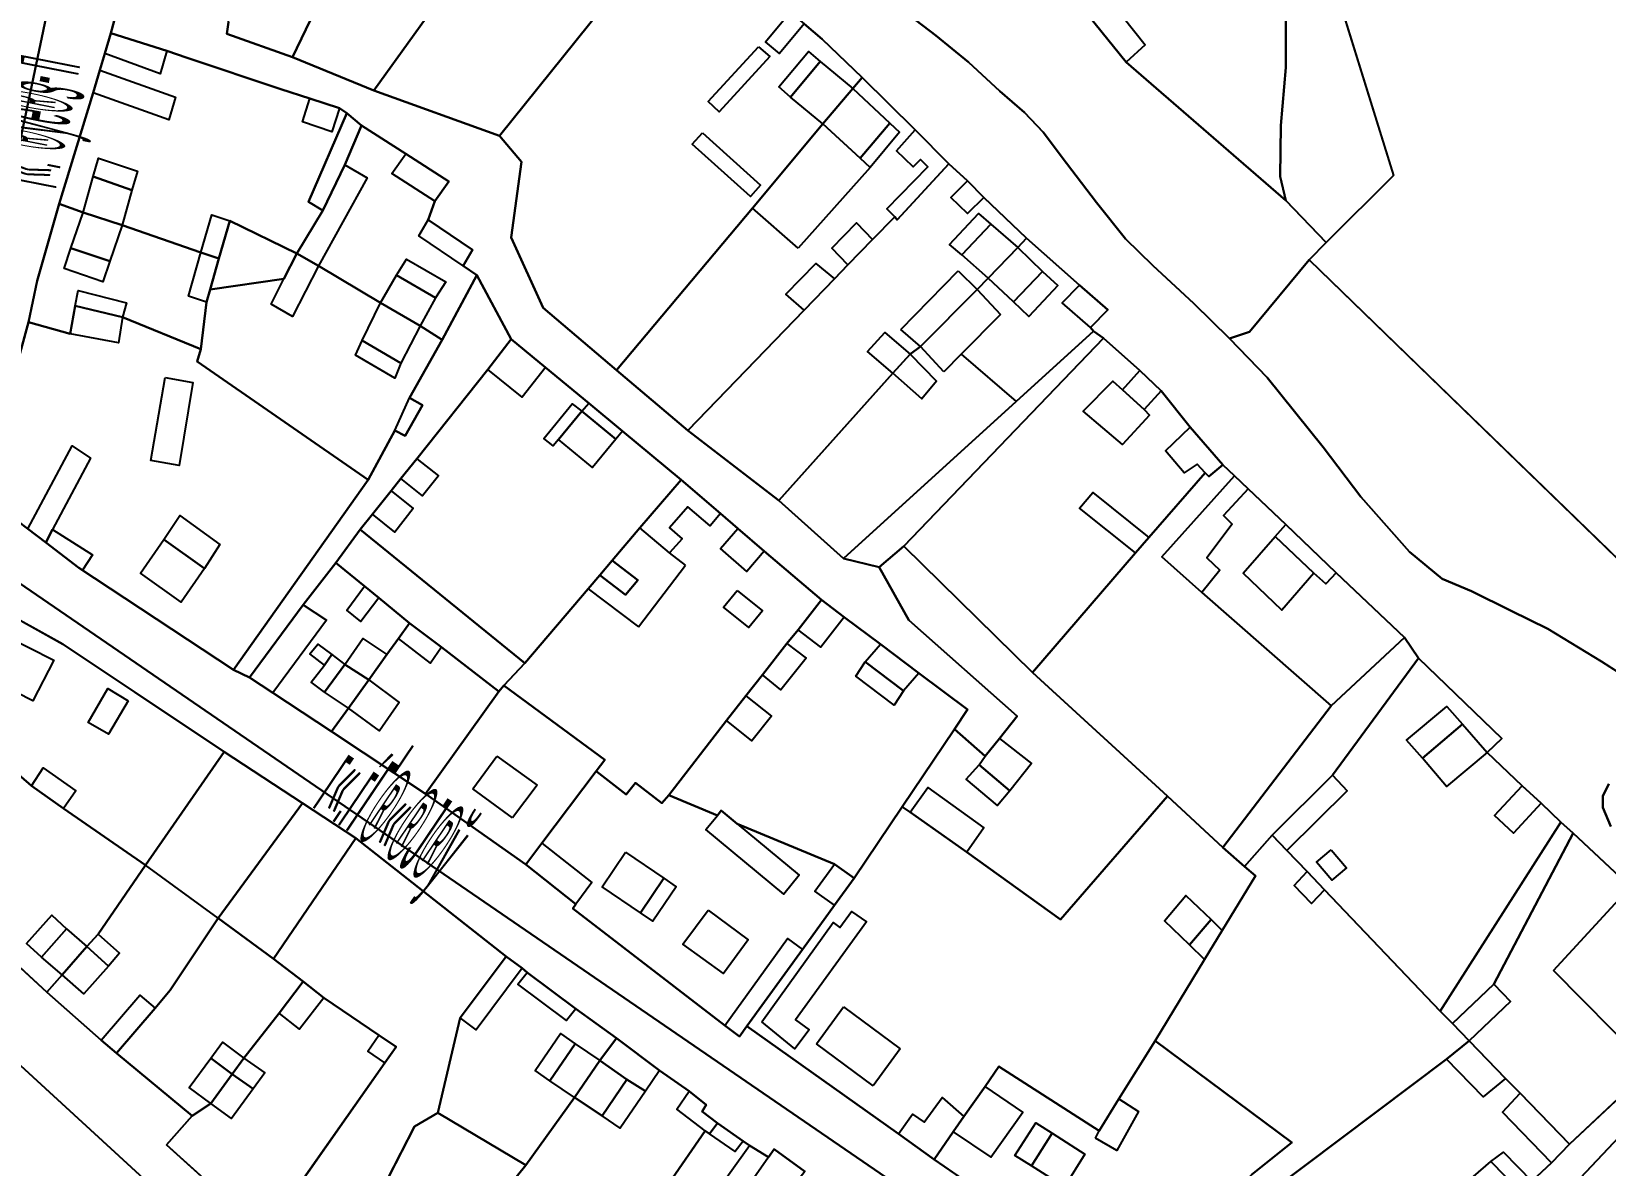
# Model space of a CAD drawing. Extents: x -0.0117 to 0.0179, y -0.0158 to 0.0121.
# Drawn here: x -0.005455 to -0.002899, y 0.003203 to 0.005045 of the extents above; entities that cross this region are included whole.
import ezdxf

# ---------------------------------------------------------------- set-up
doc = ezdxf.new("R2010")
doc.units = 0
doc.header["$MEASUREMENT"] = 0
doc.linetypes.add('DASHED', pattern=[0.75, 0.5, -0.25])
doc.linetypes.add('DOT', pattern=[1, 0, -1])
doc.layers.get('0').update_dxf_attribs({"linetype": 'CONTINUOUS'})

msp = doc.modelspace()

# ---------------------------------------------------------------- linework, layer by layer
at = {"color": 5, "linetype": 'Continuous'}
for points in [[(-0.003943, 0.007065), (-0.003243, 0.004811), (-0.003352, 0.004702), (-0.003418, 0.00477), (-0.003427, 0.004809), (-0.003426, 0.004892), (-0.003418, 0.004986), (-0.003418, 0.005066)], [(-0.002823, 0.003969), (-0.002905, 0.004022), (-0.002992, 0.004075), (-0.003052, 0.004104), (-0.003116, 0.004136), (-0.003164, 0.004156), (-0.003217, 0.0042), (-0.003296, 0.004289), (-0.003357, 0.00437), (-0.003448, 0.004483), (-0.003509, 0.004546), (-0.003477, 0.004557), (-0.00338, 0.004674), (-0.002416, 0.00374)], [(-0.00289, 0.003754), (-0.002903, 0.003785), (-0.002903, 0.003803), (-0.002893, 0.003823)]]:
    msp.add_lwpolyline(points, dxfattribs=at)
at = {"color": 6, "linetype": 'DASHED'}
msp.add_lwpolyline([(-0.003943, 0.007065), (-0.003243, 0.004811), (-0.003352, 0.004702), (-0.00338, 0.004674), (-0.002416, 0.00374), (0.001068, 0.001797), (0.003394, 0.000796), (0.006995, -0.001555)], dxfattribs=at)
at = {"color": 7, "linetype": 'DOT'}
for points in [[(-0.005351, 0.005449), (-0.005606, 0.004239), (-0.005777, 0.003644), (-0.00622, 0.004061), (-0.006508, 0.004332), (-0.00599, 0.006224)], [(-0.005135, 0.00506), (-0.005138, 0.005041), (-0.005031, 0.005003), (-0.004899, 0.004949), (-0.004695, 0.004875), (-0.004659, 0.004833), (-0.004676, 0.00471), (-0.004624, 0.004596), (-0.004505, 0.004495), (-0.004389, 0.004397), (-0.004241, 0.004283), (-0.004136, 0.004189), (-0.004078, 0.004175), (-0.00403, 0.004089), (-0.003854, 0.003933), (-0.003883, 0.003897), (-0.003906, 0.003868), (-0.003956, 0.003912), (-0.003935, 0.003944), (-0.004014, 0.004003), (-0.004076, 0.00405), (-0.004135, 0.004094), (-0.004172, 0.004122), (-0.004265, 0.004201), (-0.004308, 0.004238), (-0.004336, 0.004262), (-0.0044, 0.004317), (-0.004495, 0.004396), (-0.00455, 0.004441), (-0.00462, 0.004499), (-0.004676, 0.004545), (-0.004732, 0.004649), (-0.004754, 0.004664), (-0.004739, 0.00469), (-0.004811, 0.004739), (-0.0048, 0.004769), (-0.004777, 0.004801), (-0.004847, 0.004846), (-0.004919, 0.004892), (-0.004943, 0.004912), (-0.004955, 0.00492), (-0.005003, 0.004936), (-0.00505, 0.004951), (-0.005202, 0.005002), (-0.005235, 0.005013), (-0.005326, 0.005042), (-0.00531, 0.005103)], [(-0.004041, 0.00508), (-0.003986, 0.005038), (-0.003933, 0.004995), (-0.003882, 0.004948), (-0.003842, 0.004913), (-0.003812, 0.004881), (-0.003774, 0.004831), (-0.003725, 0.004767), (-0.003678, 0.004708), (-0.003634, 0.004665), (-0.003567, 0.004603), (-0.003509, 0.004546), (-0.003448, 0.004483), (-0.003357, 0.00437), (-0.003296, 0.004289), (-0.003217, 0.0042), (-0.003164, 0.004156), (-0.003116, 0.004136), (-0.003052, 0.004104), (-0.002992, 0.004075), (-0.002905, 0.004022), (-0.002823, 0.003969)], [(-0.002858, 0.003656), (-0.002951, 0.003743), (-0.002971, 0.003761), (-0.003003, 0.003792), (-0.003034, 0.00382), (-0.003091, 0.003874), (-0.003067, 0.003897), (-0.003202, 0.004027), (-0.003225, 0.004061), (-0.003336, 0.004166), (-0.003418, 0.004244), (-0.003479, 0.004302), (-0.003501, 0.004323), (-0.00352, 0.004341), (-0.003573, 0.004402), (-0.00362, 0.004461), (-0.003655, 0.004494), (-0.003714, 0.004547), (-0.00373, 0.004558), (-0.003735, 0.004564), (-0.003707, 0.004593), (-0.003753, 0.004633), (-0.003839, 0.004709), (-0.003908, 0.004775), (-0.003935, 0.004802), (-0.003965, 0.00483), (-0.00402, 0.004885), (-0.004106, 0.00497), (-0.004171, 0.005032), (-0.0042, 0.005057)], [(-0.005606, 0.004239), (-0.004058, 0.003178)], [(-0.004199, 0.003194), (-0.004249, 0.00323), (-0.004258, 0.003217), (-0.004289, 0.003236), (-0.004299, 0.003243), (-0.004341, 0.003272), (-0.004366, 0.003291), (-0.004359, 0.003302), (-0.004387, 0.003324), (-0.004435, 0.003358), (-0.004505, 0.00341), (-0.004571, 0.003458), (-0.00465, 0.003517), (-0.004658, 0.003524), (-0.004684, 0.003543), (-0.004928, 0.003735), (-0.005015, 0.003792), (-0.005142, 0.003875), (-0.005287, 0.003972), (-0.005404, 0.00405), (-0.005518, 0.004113)], [(-0.002893, 0.003823), (-0.002903, 0.003803), (-0.002903, 0.003785), (-0.00289, 0.003754)], [(-0.005777, 0.003644), (-0.005186, 0.003103), (-0.005414, 0.002739), (-0.005505, 0.002563)]]:
    msp.add_lwpolyline(points, dxfattribs=at)
for points in [[(-0.00516, 0.005845), (-0.005107, 0.005813), (-0.005167, 0.005702), (-0.005257, 0.005548), (-0.005273, 0.005514), (-0.005311, 0.005417), (-0.005357, 0.005236), (-0.005286, 0.005218), (-0.005291, 0.005199), (-0.005311, 0.005204), (-0.005318, 0.005172), (-0.005297, 0.005166), (-0.00531, 0.005103), (-0.005326, 0.005042), (-0.005336, 0.005009), (-0.005344, 0.004982), (-0.005355, 0.004945), (-0.00541, 0.004765), (-0.005446, 0.00464), (-0.00546, 0.004573), (-0.005536, 0.004294), (-0.005606, 0.004239), (-0.005351, 0.005449)], [(-0.004943, 0.004912), (-0.004919, 0.004892), (-0.004946, 0.004828), (-0.004982, 0.004754), (-0.005005, 0.004768)], [(-0.00417, 0.004895), (-0.004109, 0.004839), (-0.004093, 0.004824), (-0.00421, 0.004693), (-0.004284, 0.004758)], [(-0.005133, 0.004737), (-0.005024, 0.004684), (-0.005045, 0.004643), (-0.005165, 0.004626), (-0.005151, 0.004676)], [(-0.003945, 0.004521), (-0.003856, 0.004444), (-0.00373, 0.004558), (-0.00373, 0.004558), (-0.003735, 0.004564), (-0.003781, 0.004604), (-0.003753, 0.004633), (-0.003839, 0.004709), (-0.003853, 0.004694), (-0.003813, 0.004655), (-0.003788, 0.004632), (-0.003835, 0.004582), (-0.00386, 0.004606), (-0.003901, 0.004644), (-0.003919, 0.004626), (-0.003881, 0.004585)], [(-0.003919, 0.004626), (-0.004011, 0.004533), (-0.004043, 0.004561), (-0.00395, 0.004656)], [(-0.004732, 0.004649), (-0.004676, 0.004545), (-0.004714, 0.004496), (-0.004829, 0.004351), (-0.004855, 0.004319), (-0.004871, 0.004299), (-0.004901, 0.004261), (-0.004921, 0.004236), (-0.004961, 0.004182), (-0.005014, 0.004114), (-0.005101, 0.003996), (-0.005127, 0.004008), (-0.004908, 0.004317), (-0.004865, 0.004397), (-0.004848, 0.004388), (-0.00482, 0.004438), (-0.004841, 0.00445), (-0.004788, 0.004544)], [(-0.004011, 0.004533), (-0.003919, 0.004626), (-0.003881, 0.004585), (-0.003945, 0.004521), (-0.003973, 0.004492)], [(-0.00373, 0.004558), (-0.003714, 0.004547), (-0.004038, 0.004209), (-0.004078, 0.004175), (-0.004136, 0.004189), (-0.003856, 0.004444)], [(-0.003554, 0.004134), (-0.003344, 0.00395), (-0.003225, 0.004061), (-0.003336, 0.004166), (-0.003353, 0.004148), (-0.003372, 0.004165), (-0.003424, 0.004105), (-0.003487, 0.004165), (-0.003435, 0.004225), (-0.003418, 0.004244), (-0.003479, 0.004302), (-0.003519, 0.004259), (-0.003505, 0.004245), (-0.003546, 0.00419), (-0.003525, 0.00417)], [(-0.005606, 0.004239), (-0.005536, 0.004294), (-0.005461, 0.004237), (-0.005432, 0.004215), (-0.005378, 0.004174), (-0.005127, 0.004008), (-0.005101, 0.003996), (-0.005063, 0.003971), (-0.004968, 0.003908), (-0.004815, 0.003807), (-0.004652, 0.003692), (-0.004571, 0.003628), (-0.004576, 0.003621), (-0.004329, 0.003431), (-0.004305, 0.003413), (-0.004293, 0.00343), (-0.004047, 0.003255), (-0.003989, 0.003213), (-0.003821, 0.003098), (-0.003744, 0.003036), (-0.003796, 0.002967), (-0.003511, 0.002693), (-0.003481, 0.002649), (-0.004058, 0.003178)], [(-0.004551, 0.00414), (-0.004469, 0.004078), (-0.004393, 0.004178), (-0.004419, 0.004198), (-0.004467, 0.004239), (-0.004512, 0.004186), (-0.00447, 0.004154), (-0.00449, 0.00413), (-0.004532, 0.004162)], [(-0.003225, 0.004061), (-0.003202, 0.004027), (-0.003342, 0.003837), (-0.00344, 0.00374), (-0.003485, 0.003689), (-0.00352, 0.00372), (-0.003344, 0.00395)], [(-0.00527, 0.003691), (-0.005142, 0.003875), (-0.005015, 0.003792), (-0.005152, 0.003605)], [(-0.005152, 0.003605), (-0.005015, 0.003792), (-0.004928, 0.003735), (-0.005062, 0.003539)], [(-0.003167, 0.003454), (-0.002971, 0.003761), (-0.002951, 0.003743), (-0.00308, 0.003498), (-0.003147, 0.003434)], [(-0.005076, 0.003093), (-0.004881, 0.00337), (-0.004863, 0.003396), (-0.004891, 0.003415), (-0.00498, 0.003476), (-0.005014, 0.003502), (-0.005062, 0.003539), (-0.004928, 0.003735), (-0.004684, 0.003543), (-0.004759, 0.003443), (-0.004795, 0.003289), (-0.004833, 0.003267), (-0.004911, 0.003115), (-0.004926, 0.003064), (-0.004932, 0.003042), (-0.004931, 0.002996)], [(-0.005777, 0.003644), (-0.005688, 0.003722), (-0.00543, 0.003485), (-0.005342, 0.003407), (-0.005317, 0.003386), (-0.005194, 0.003284), (-0.005236, 0.003237), (-0.005076, 0.003093), (-0.004931, 0.002996), (-0.004892, 0.002948), (-0.004841, 0.002884), (-0.004799, 0.002836), (-0.004693, 0.002746), (-0.004673, 0.002726), (-0.004537, 0.00261), (-0.004458, 0.00254), (-0.004415, 0.002503), (-0.004145, 0.002255), (-0.004102, 0.002246), (-0.004112, 0.002158), (-0.005186, 0.003103), (-0.005186, 0.003103)], [(-0.002501, 0.00365), (-0.002499, 0.003652), (-0.00248, 0.003672), (-0.002471, 0.003644), (-0.00247, 0.00362), (-0.002483, 0.003594), (-0.002502, 0.003575), (-0.002542, 0.003551), (-0.002601, 0.003481), (-0.00261, 0.003472), (-0.002802, 0.003276), (-0.002861, 0.003203), (-0.002881, 0.003176), (-0.002885, 0.003166), (-0.002966, 0.003066), (-0.002994, 0.003088), (-0.003052, 0.00302), (-0.003162, 0.002947), (-0.002646, 0.003495)], [(-0.002858, 0.003656), (-0.002748, 0.003553), (-0.002729, 0.003572), (-0.002664, 0.003512), (-0.002826, 0.003361), (-0.002983, 0.00352)], [(-0.002664, 0.003512), (-0.002646, 0.003495), (-0.003162, 0.002947), (-0.003481, 0.002649), (-0.003511, 0.002693), (-0.003501, 0.002703), (-0.003473, 0.002734), (-0.003424, 0.002787), (-0.003405, 0.002771), (-0.003338, 0.002847), (-0.003237, 0.002947), (-0.002995, 0.003155), (-0.003018, 0.003178), (-0.002986, 0.003208), (-0.002957, 0.003238), (-0.002826, 0.003361)]]:
    msp.add_lwpolyline(points, close=True, dxfattribs=at)
at = {"color": 7, "linetype": 'Continuous'}
for points in [[(-0.004932, 0.005691), (-0.004923, 0.005705), (-0.004759, 0.005565), (-0.004733, 0.005541), (-0.004594, 0.005414), (-0.004569, 0.005389), (-0.004605, 0.005345), (-0.004612, 0.005351), (-0.004629, 0.005327), (-0.004671, 0.005268), (-0.004722, 0.005196), (-0.004768, 0.005131), (-0.004899, 0.004949), (-0.005031, 0.005003), (-0.004916, 0.005243), (-0.004977, 0.005292), (-0.004953, 0.005319), (-0.004938, 0.00534), (-0.004966, 0.005359), (-0.004941, 0.005396), (-0.005028, 0.005553)], [(-0.004932, 0.005691), (-0.004923, 0.005705), (-0.004759, 0.005565), (-0.004733, 0.005541), (-0.004594, 0.005414), (-0.004569, 0.005389), (-0.004605, 0.005345), (-0.004612, 0.005351), (-0.004629, 0.005327), (-0.004671, 0.005268), (-0.004722, 0.005196), (-0.004768, 0.005131), (-0.004899, 0.004949), (-0.005031, 0.005003), (-0.004916, 0.005243), (-0.004977, 0.005292), (-0.004953, 0.005319), (-0.004938, 0.00534), (-0.004966, 0.005359), (-0.004941, 0.005396), (-0.005028, 0.005553)], [(-0.004151, 0.005559), (-0.003774, 0.00547), (-0.003771, 0.005448), (-0.003743, 0.005398), (-0.003704, 0.005329), (-0.003651, 0.005258), (-0.003626, 0.005233), (-0.003603, 0.00521), (-0.003574, 0.005199), (-0.003534, 0.005192), (-0.003498, 0.005179), (-0.00346, 0.005157), (-0.00344, 0.005134), (-0.003427, 0.005109), (-0.003418, 0.005066), (-0.003418, 0.004986), (-0.003426, 0.004892), (-0.003427, 0.004809), (-0.003418, 0.00477), (-0.003677, 0.004995), (-0.003899, 0.00527), (-0.003915, 0.005254), (-0.004135, 0.005483), (-0.004099, 0.005515)], [(-0.004151, 0.005559), (-0.003774, 0.00547), (-0.003771, 0.005448), (-0.003743, 0.005398), (-0.003704, 0.005329), (-0.003651, 0.005258), (-0.003626, 0.005233), (-0.003603, 0.00521), (-0.003574, 0.005199), (-0.003534, 0.005192), (-0.003498, 0.005179), (-0.00346, 0.005157), (-0.00344, 0.005134), (-0.003427, 0.005109), (-0.003418, 0.005066), (-0.003418, 0.004986), (-0.003426, 0.004892), (-0.003427, 0.004809), (-0.003418, 0.00477), (-0.003677, 0.004995), (-0.003899, 0.00527), (-0.003915, 0.005254), (-0.004135, 0.005483), (-0.004099, 0.005515)], [(-0.005273, 0.005514), (-0.005125, 0.005453), (-0.005099, 0.005446), (-0.005109, 0.005399), (-0.005015, 0.005327), (-0.005003, 0.005318), (-0.004987, 0.005342), (-0.004953, 0.005319), (-0.004977, 0.005292), (-0.004916, 0.005243), (-0.005031, 0.005003), (-0.005138, 0.005041), (-0.005135, 0.00506), (-0.005124, 0.005128), (-0.005115, 0.005178), (-0.0052, 0.005196), (-0.005286, 0.005218), (-0.005357, 0.005236), (-0.005311, 0.005417)], [(-0.005273, 0.005514), (-0.005125, 0.005453), (-0.005099, 0.005446), (-0.005109, 0.005399), (-0.005015, 0.005327), (-0.005003, 0.005318), (-0.004987, 0.005342), (-0.004953, 0.005319), (-0.004977, 0.005292), (-0.004916, 0.005243), (-0.005031, 0.005003), (-0.005138, 0.005041), (-0.005135, 0.00506), (-0.005124, 0.005128), (-0.005115, 0.005178), (-0.0052, 0.005196), (-0.005286, 0.005218), (-0.005357, 0.005236), (-0.005311, 0.005417)], [(-0.004099, 0.005515), (-0.003895, 0.005292), (-0.003871, 0.005311), (-0.003803, 0.005228), (-0.003781, 0.005246), (-0.003743, 0.005203), (-0.003707, 0.005232), (-0.003676, 0.005196), (-0.003739, 0.00514), (-0.003646, 0.005023), (-0.003677, 0.004995), (-0.003899, 0.00527), (-0.003915, 0.005254), (-0.004135, 0.005483)], [(-0.004569, 0.005389), (-0.004552, 0.005374), (-0.004447, 0.005282), (-0.004401, 0.00524), (-0.004445, 0.005186), (-0.004484, 0.005137), (-0.004508, 0.005108), (-0.004695, 0.004875), (-0.004899, 0.004949), (-0.004768, 0.005131), (-0.004722, 0.005196), (-0.004671, 0.005268), (-0.004629, 0.005327), (-0.004612, 0.005351), (-0.004605, 0.005345)], [(-0.004569, 0.005389), (-0.004552, 0.005374), (-0.004447, 0.005282), (-0.004401, 0.00524), (-0.004445, 0.005186), (-0.004484, 0.005137), (-0.004508, 0.005108), (-0.004695, 0.004875), (-0.004899, 0.004949), (-0.004768, 0.005131), (-0.004722, 0.005196), (-0.004671, 0.005268), (-0.004629, 0.005327), (-0.004612, 0.005351), (-0.004605, 0.005345)], [(-0.004401, 0.00524), (-0.004356, 0.005186), (-0.004298, 0.00514), (-0.004223, 0.005076), (-0.0042, 0.005057), (-0.004171, 0.005032), (-0.004106, 0.00497), (-0.004121, 0.004952), (-0.00417, 0.004895), (-0.004284, 0.004758), (-0.004505, 0.004495), (-0.004624, 0.004596), (-0.004676, 0.00471), (-0.004659, 0.004833), (-0.004695, 0.004875), (-0.004508, 0.005108), (-0.004484, 0.005137), (-0.004445, 0.005186)], [(-0.004401, 0.00524), (-0.004356, 0.005186), (-0.004298, 0.00514), (-0.004223, 0.005076), (-0.0042, 0.005057), (-0.004171, 0.005032), (-0.004106, 0.00497), (-0.004121, 0.004952), (-0.00417, 0.004895), (-0.004284, 0.004758), (-0.004505, 0.004495), (-0.004624, 0.004596), (-0.004676, 0.00471), (-0.004659, 0.004833), (-0.004695, 0.004875), (-0.004508, 0.005108), (-0.004484, 0.005137), (-0.004445, 0.005186)], [(-0.004223, 0.005076), (-0.0042, 0.005057), (-0.00424, 0.005009), (-0.004263, 0.005028)], [(-0.005202, 0.005002), (-0.00505, 0.004951), (-0.005003, 0.004936), (-0.004955, 0.00492), (-0.004943, 0.004912), (-0.005005, 0.004768), (-0.004982, 0.004754), (-0.005024, 0.004684), (-0.005133, 0.004737), (-0.005151, 0.004676), (-0.00518, 0.004686), (-0.005308, 0.00473), (-0.005371, 0.004751), (-0.00541, 0.004765), (-0.005355, 0.004945), (-0.005344, 0.004982), (-0.005336, 0.005009), (-0.005326, 0.005042), (-0.005235, 0.005013)], [(-0.005202, 0.005002), (-0.00505, 0.004951), (-0.005003, 0.004936), (-0.004955, 0.00492), (-0.004943, 0.004912), (-0.005005, 0.004768), (-0.004982, 0.004754), (-0.005024, 0.004684), (-0.005133, 0.004737), (-0.005151, 0.004676), (-0.00518, 0.004686), (-0.005308, 0.00473), (-0.005371, 0.004751), (-0.00541, 0.004765), (-0.005355, 0.004945), (-0.005344, 0.004982), (-0.005336, 0.005009), (-0.005326, 0.005042), (-0.005235, 0.005013)], [(-0.005326, 0.005042), (-0.005235, 0.005013), (-0.005246, 0.004976), (-0.005336, 0.005009)], [(-0.004274, 0.00502), (-0.004256, 0.005004), (-0.004338, 0.004914), (-0.004356, 0.004931)], [(-0.004174, 0.004996), (-0.004222, 0.004938), (-0.004241, 0.004955), (-0.004193, 0.005012)], [(-0.004121, 0.004952), (-0.00417, 0.004895), (-0.004222, 0.004938), (-0.004174, 0.004996)], [(-0.005355, 0.004945), (-0.005344, 0.004982), (-0.005221, 0.004938), (-0.005232, 0.004901)], [(-0.004106, 0.00497), (-0.00402, 0.004885), (-0.003965, 0.00483), (-0.004049, 0.004739), (-0.004053, 0.004744), (-0.004089, 0.004707), (-0.004129, 0.004666), (-0.004151, 0.004643), (-0.0042, 0.004592), (-0.004389, 0.004397), (-0.004505, 0.004495), (-0.004284, 0.004758), (-0.00417, 0.004895), (-0.004121, 0.004952)], [(-0.004106, 0.00497), (-0.00402, 0.004885), (-0.003965, 0.00483), (-0.004049, 0.004739), (-0.004053, 0.004744), (-0.004089, 0.004707), (-0.004129, 0.004666), (-0.004151, 0.004643), (-0.0042, 0.004592), (-0.004389, 0.004397), (-0.004505, 0.004495), (-0.004284, 0.004758), (-0.00417, 0.004895), (-0.004121, 0.004952)], [(-0.005003, 0.004936), (-0.004955, 0.00492), (-0.004967, 0.004882), (-0.005015, 0.004898)], [(-0.00417, 0.004895), (-0.004121, 0.004952), (-0.004061, 0.004896), (-0.004109, 0.004839)], [(-0.004919, 0.004892), (-0.004847, 0.004846), (-0.004777, 0.004801), (-0.0048, 0.004769), (-0.004811, 0.004739), (-0.004739, 0.00469), (-0.004754, 0.004664), (-0.004732, 0.004649), (-0.004788, 0.004544), (-0.004824, 0.004567), (-0.004888, 0.004604), (-0.004989, 0.004664), (-0.005024, 0.004684), (-0.004982, 0.004754), (-0.004946, 0.004828)], [(-0.004919, 0.004892), (-0.004847, 0.004846), (-0.004777, 0.004801), (-0.0048, 0.004769), (-0.004811, 0.004739), (-0.004739, 0.00469), (-0.004754, 0.004664), (-0.004732, 0.004649), (-0.004788, 0.004544), (-0.004824, 0.004567), (-0.004888, 0.004604), (-0.004989, 0.004664), (-0.005024, 0.004684), (-0.004982, 0.004754), (-0.004946, 0.004828)], [(-0.004109, 0.004839), (-0.004061, 0.004896), (-0.004045, 0.004881), (-0.004093, 0.004824)], [(-0.00402, 0.004885), (-0.003965, 0.00483), (-0.004049, 0.004739), (-0.004053, 0.004744), (-0.004066, 0.004757), (-0.003999, 0.004825), (-0.004011, 0.004837), (-0.004023, 0.004825), (-0.00405, 0.004851)], [(-0.004365, 0.00488), (-0.004271, 0.004795), (-0.004287, 0.004777), (-0.004382, 0.004862)], [(-0.005292, 0.004787), (-0.005355, 0.004809), (-0.005346, 0.004839), (-0.005283, 0.004818)], [(-0.004847, 0.004846), (-0.004777, 0.004801), (-0.0048, 0.004769), (-0.00487, 0.004814)], [(-0.005308, 0.00473), (-0.005371, 0.004751), (-0.005355, 0.004809), (-0.005292, 0.004787)], [(-0.004989, 0.004664), (-0.005024, 0.004684), (-0.004982, 0.004754), (-0.004946, 0.004828), (-0.00491, 0.004807)], [(-0.003965, 0.00483), (-0.003935, 0.004802), (-0.003908, 0.004775), (-0.003839, 0.004709), (-0.003853, 0.004694), (-0.003901, 0.004644), (-0.003919, 0.004626), (-0.004011, 0.004533), (-0.004028, 0.004521), (-0.004056, 0.00449), (-0.004241, 0.004283), (-0.004389, 0.004397), (-0.0042, 0.004592), (-0.004151, 0.004643), (-0.004129, 0.004666), (-0.004089, 0.004707), (-0.004053, 0.004744), (-0.004049, 0.004739)], [(-0.003965, 0.00483), (-0.003935, 0.004802), (-0.003908, 0.004775), (-0.003839, 0.004709), (-0.003853, 0.004694), (-0.003901, 0.004644), (-0.003919, 0.004626), (-0.004011, 0.004533), (-0.004028, 0.004521), (-0.004056, 0.00449), (-0.004241, 0.004283), (-0.004389, 0.004397), (-0.0042, 0.004592), (-0.004151, 0.004643), (-0.004129, 0.004666), (-0.004089, 0.004707), (-0.004053, 0.004744), (-0.004049, 0.004739)], [(-0.003935, 0.004802), (-0.003908, 0.004775), (-0.003935, 0.004749), (-0.003962, 0.004775)], [(-0.00541, 0.004765), (-0.005371, 0.004751), (-0.005308, 0.00473), (-0.00518, 0.004686), (-0.005151, 0.004676), (-0.005165, 0.004626), (-0.005171, 0.004605), (-0.00518, 0.004529), (-0.005307, 0.004581), (-0.005384, 0.004599), (-0.005392, 0.004554), (-0.00546, 0.004573), (-0.005446, 0.00464)], [(-0.00541, 0.004765), (-0.005371, 0.004751), (-0.005308, 0.00473), (-0.00518, 0.004686), (-0.005151, 0.004676), (-0.005165, 0.004626), (-0.005171, 0.004605), (-0.00518, 0.004529), (-0.005307, 0.004581), (-0.005384, 0.004599), (-0.005392, 0.004554), (-0.00546, 0.004573), (-0.005446, 0.00464)], [(-0.005371, 0.004751), (-0.005308, 0.00473), (-0.005328, 0.004672), (-0.005391, 0.004693)], [(-0.005133, 0.004737), (-0.005151, 0.004676), (-0.00518, 0.004686), (-0.005162, 0.004747), (-0.005133, 0.004737)], [(-0.004811, 0.004739), (-0.004739, 0.00469), (-0.004754, 0.004664), (-0.004826, 0.004713)], [(-0.004089, 0.004707), (-0.004129, 0.004666), (-0.004155, 0.004693), (-0.004115, 0.004734)], [(-0.003897, 0.004732), (-0.003944, 0.004682), (-0.003964, 0.004699), (-0.003917, 0.004749)], [(-0.003853, 0.004694), (-0.003901, 0.004644), (-0.003944, 0.004682), (-0.003897, 0.004732)], [(-0.003839, 0.004709), (-0.003753, 0.004633), (-0.003707, 0.004593), (-0.003735, 0.004564), (-0.00373, 0.004558), (-0.003856, 0.004444), (-0.004136, 0.004189), (-0.004241, 0.004283), (-0.004056, 0.00449), (-0.004028, 0.004521), (-0.004011, 0.004533), (-0.003919, 0.004626), (-0.003901, 0.004644), (-0.003853, 0.004694)], [(-0.003839, 0.004709), (-0.003753, 0.004633), (-0.003707, 0.004593), (-0.003735, 0.004564), (-0.00373, 0.004558), (-0.003856, 0.004444), (-0.004136, 0.004189), (-0.004241, 0.004283), (-0.004056, 0.00449), (-0.004028, 0.004521), (-0.004011, 0.004533), (-0.003919, 0.004626), (-0.003901, 0.004644), (-0.003853, 0.004694)], [(-0.005391, 0.004693), (-0.005328, 0.004672), (-0.005339, 0.004638), (-0.005402, 0.00466)], [(-0.00518, 0.004686), (-0.005151, 0.004676), (-0.005165, 0.004626), (-0.005171, 0.004605), (-0.0052, 0.004615)], [(-0.005186, 0.004509), (-0.00518, 0.004529), (-0.005171, 0.004605), (-0.005165, 0.004626), (-0.005045, 0.004643), (-0.005024, 0.004684), (-0.004989, 0.004664), (-0.004888, 0.004604), (-0.004824, 0.004567), (-0.004788, 0.004544), (-0.004841, 0.00445), (-0.00482, 0.004438), (-0.004848, 0.004388), (-0.004865, 0.004397), (-0.004908, 0.004317)], [(-0.005186, 0.004509), (-0.00518, 0.004529), (-0.005171, 0.004605), (-0.005165, 0.004626), (-0.005045, 0.004643), (-0.005024, 0.004684), (-0.004989, 0.004664), (-0.004888, 0.004604), (-0.004824, 0.004567), (-0.004788, 0.004544), (-0.004841, 0.00445), (-0.00482, 0.004438), (-0.004848, 0.004388), (-0.004865, 0.004397), (-0.004908, 0.004317)], [(-0.005024, 0.004684), (-0.004989, 0.004664), (-0.005031, 0.004582), (-0.005066, 0.004602), (-0.005045, 0.004643)], [(-0.003901, 0.004644), (-0.003853, 0.004694), (-0.003813, 0.004655), (-0.00386, 0.004606)], [(-0.004799, 0.004612), (-0.004862, 0.004649), (-0.004846, 0.004675), (-0.004782, 0.004638)], [(-0.004151, 0.004643), (-0.0042, 0.004592), (-0.00423, 0.004618), (-0.004181, 0.004668)], [(-0.00386, 0.004606), (-0.003813, 0.004655), (-0.003788, 0.004632), (-0.003835, 0.004582)], [(-0.004824, 0.004567), (-0.004888, 0.004604), (-0.004862, 0.004649), (-0.004799, 0.004612)], [(-0.003753, 0.004633), (-0.003707, 0.004593), (-0.003735, 0.004564), (-0.003781, 0.004604)], [(-0.005307, 0.004581), (-0.005384, 0.004599), (-0.005379, 0.004624), (-0.005301, 0.004604)], [(-0.004888, 0.004604), (-0.004824, 0.004567), (-0.004855, 0.004506), (-0.004918, 0.004543)], [(-0.00546, 0.004573), (-0.005392, 0.004554), (-0.005384, 0.004599), (-0.005307, 0.004581), (-0.00518, 0.004529), (-0.005186, 0.004509), (-0.004908, 0.004317), (-0.005127, 0.004008), (-0.005378, 0.004174), (-0.005432, 0.004215), (-0.005461, 0.004237), (-0.005536, 0.004294)], [(-0.00546, 0.004573), (-0.005392, 0.004554), (-0.005384, 0.004599), (-0.005307, 0.004581), (-0.00518, 0.004529), (-0.005186, 0.004509), (-0.004908, 0.004317), (-0.005127, 0.004008), (-0.005378, 0.004174), (-0.005432, 0.004215), (-0.005461, 0.004237), (-0.005536, 0.004294)], [(-0.005392, 0.004554), (-0.005384, 0.004599), (-0.005307, 0.004581), (-0.005314, 0.004539)], [(-0.004028, 0.004521), (-0.004056, 0.00449), (-0.004097, 0.004525), (-0.004069, 0.004556)], [(-0.004918, 0.004543), (-0.004855, 0.004506), (-0.004865, 0.004482), (-0.004929, 0.004519)], [(-0.004676, 0.004545), (-0.00462, 0.004499), (-0.00455, 0.004441), (-0.004495, 0.004396), (-0.0044, 0.004317), (-0.004467, 0.004239), (-0.004512, 0.004186), (-0.004532, 0.004162), (-0.004551, 0.00414), (-0.004654, 0.004019), (-0.004921, 0.004236), (-0.004901, 0.004261), (-0.004871, 0.004299), (-0.004855, 0.004319), (-0.004829, 0.004351), (-0.004714, 0.004496)], [(-0.004676, 0.004545), (-0.00462, 0.004499), (-0.00455, 0.004441), (-0.004495, 0.004396), (-0.0044, 0.004317), (-0.004467, 0.004239), (-0.004512, 0.004186), (-0.004532, 0.004162), (-0.004551, 0.00414), (-0.004654, 0.004019), (-0.004921, 0.004236), (-0.004901, 0.004261), (-0.004871, 0.004299), (-0.004855, 0.004319), (-0.004829, 0.004351), (-0.004714, 0.004496)], [(-0.004714, 0.004496), (-0.004676, 0.004545), (-0.00462, 0.004499), (-0.004658, 0.004451)], [(-0.003714, 0.004547), (-0.003655, 0.004494), (-0.00362, 0.004461), (-0.003573, 0.004402), (-0.00352, 0.004341), (-0.003543, 0.004322), (-0.003549, 0.004328), (-0.00364, 0.004223), (-0.003662, 0.004198), (-0.003829, 0.004004), (-0.004038, 0.004209)], [(-0.003714, 0.004547), (-0.003655, 0.004494), (-0.00362, 0.004461), (-0.003573, 0.004402), (-0.00352, 0.004341), (-0.003543, 0.004322), (-0.003549, 0.004328), (-0.00364, 0.004223), (-0.003662, 0.004198), (-0.003829, 0.004004), (-0.004038, 0.004209)], [(-0.004056, 0.00449), (-0.004028, 0.004521), (-0.003985, 0.004477), (-0.004009, 0.004448)], [(-0.005238, 0.004483), (-0.005193, 0.004475), (-0.005215, 0.00434), (-0.005261, 0.004348)], [(-0.003683, 0.004463), (-0.003648, 0.004431), (-0.003639, 0.004422), (-0.003683, 0.004374), (-0.003747, 0.004428), (-0.003699, 0.004477)], [(-0.003655, 0.004494), (-0.00362, 0.004461), (-0.003648, 0.004431), (-0.003683, 0.004463)], [(-0.004848, 0.004388), (-0.004865, 0.004397), (-0.004841, 0.00445), (-0.00482, 0.004438)], [(-0.004561, 0.004428), (-0.004599, 0.004382), (-0.004608, 0.004372), (-0.004623, 0.004384), (-0.004577, 0.00444)], [(-0.004561, 0.004428), (-0.004506, 0.004383), (-0.004544, 0.004337), (-0.004599, 0.004382)], [(-0.00455, 0.004441), (-0.004495, 0.004396), (-0.004506, 0.004383), (-0.004561, 0.004428)], [(-0.003573, 0.004402), (-0.00352, 0.004341), (-0.003543, 0.004322), (-0.003549, 0.004328), (-0.003562, 0.004342), (-0.003583, 0.004328), (-0.003613, 0.004364)], [(-0.005432, 0.004215), (-0.005461, 0.004237), (-0.005389, 0.004372), (-0.005359, 0.004352), (-0.005421, 0.004236)], [(-0.004855, 0.004319), (-0.004829, 0.004351), (-0.004794, 0.004323), (-0.00482, 0.004291)], [(-0.00352, 0.004341), (-0.003501, 0.004323), (-0.003479, 0.004302), (-0.003418, 0.004244), (-0.003336, 0.004166), (-0.003225, 0.004061), (-0.003344, 0.00395), (-0.00352, 0.00372), (-0.00361, 0.003803), (-0.003829, 0.004004), (-0.003662, 0.004198), (-0.00364, 0.004223), (-0.003549, 0.004328), (-0.003543, 0.004322)], [(-0.00352, 0.004341), (-0.003501, 0.004323), (-0.003479, 0.004302), (-0.003418, 0.004244), (-0.003336, 0.004166), (-0.003225, 0.004061), (-0.003344, 0.00395), (-0.00352, 0.00372), (-0.00361, 0.003803), (-0.003829, 0.004004), (-0.003662, 0.004198), (-0.00364, 0.004223), (-0.003549, 0.004328), (-0.003543, 0.004322)], [(-0.003501, 0.004323), (-0.003479, 0.004302), (-0.003519, 0.004259), (-0.003505, 0.004245), (-0.003546, 0.00419), (-0.003525, 0.00417), (-0.003554, 0.004134), (-0.003619, 0.004192)], [(-0.004901, 0.004261), (-0.004871, 0.004299), (-0.004835, 0.00427), (-0.004865, 0.004232)], [(-0.0044, 0.004317), (-0.004336, 0.004262), (-0.004308, 0.004238), (-0.004265, 0.004201), (-0.004172, 0.004122), (-0.00421, 0.004073), (-0.004228, 0.004051), (-0.004268, 0.004), (-0.004295, 0.003966), (-0.004326, 0.003926), (-0.00442, 0.003805), (-0.004431, 0.003792), (-0.004474, 0.003825), (-0.004489, 0.003806), (-0.004538, 0.003844), (-0.004524, 0.003862), (-0.004688, 0.003983), (-0.004654, 0.004019), (-0.004551, 0.00414), (-0.004532, 0.004162), (-0.004512, 0.004186), (-0.004467, 0.004239)], [(-0.0044, 0.004317), (-0.004336, 0.004262), (-0.004308, 0.004238), (-0.004265, 0.004201), (-0.004172, 0.004122), (-0.00421, 0.004073), (-0.004228, 0.004051), (-0.004268, 0.004), (-0.004295, 0.003966), (-0.004326, 0.003926), (-0.00442, 0.003805), (-0.004431, 0.003792), (-0.004474, 0.003825), (-0.004489, 0.003806), (-0.004538, 0.003844), (-0.004524, 0.003862), (-0.004688, 0.003983), (-0.004654, 0.004019), (-0.004551, 0.00414), (-0.004532, 0.004162), (-0.004512, 0.004186), (-0.004467, 0.004239)], [(-0.004467, 0.004239), (-0.0044, 0.004317), (-0.004336, 0.004262), (-0.004353, 0.004242), (-0.004389, 0.004273), (-0.004419, 0.004239), (-0.004398, 0.004221), (-0.004419, 0.004198)], [(-0.00364, 0.004223), (-0.003662, 0.004198), (-0.003753, 0.004271), (-0.003731, 0.004296)], [(-0.005174, 0.004173), (-0.00524, 0.00422), (-0.005214, 0.004259), (-0.005149, 0.004212)], [(-0.003418, 0.004244), (-0.003336, 0.004166), (-0.003353, 0.004148), (-0.003372, 0.004165), (-0.003435, 0.004225)], [(-0.005372, 0.00417), (-0.005378, 0.004174), (-0.005432, 0.004215), (-0.005421, 0.004236), (-0.005356, 0.004195)], [(-0.00524, 0.00422), (-0.005174, 0.004173), (-0.005212, 0.004118), (-0.005278, 0.004165)], [(-0.004921, 0.004236), (-0.004654, 0.004019), (-0.004688, 0.003983), (-0.004696, 0.003973), (-0.004789, 0.004045), (-0.004841, 0.004084), (-0.004891, 0.004125), (-0.004914, 0.004144), (-0.004961, 0.004182)], [(-0.004308, 0.004238), (-0.004265, 0.004201), (-0.004293, 0.004168), (-0.004336, 0.004205)], [(-0.003435, 0.004225), (-0.003372, 0.004165), (-0.003424, 0.004105), (-0.003487, 0.004165)], [(-0.004038, 0.004209), (-0.003829, 0.004004), (-0.00361, 0.003803), (-0.003784, 0.003603), (-0.003936, 0.003712), (-0.004028, 0.003777), (-0.004041, 0.003786), (-0.003956, 0.003912), (-0.003906, 0.003868), (-0.003883, 0.003897), (-0.003854, 0.003933), (-0.00403, 0.004089), (-0.004078, 0.004175)], [(-0.004038, 0.004209), (-0.003829, 0.004004), (-0.00361, 0.003803), (-0.003784, 0.003603), (-0.003936, 0.003712), (-0.004028, 0.003777), (-0.004041, 0.003786), (-0.003956, 0.003912), (-0.003906, 0.003868), (-0.003883, 0.003897), (-0.003854, 0.003933), (-0.00403, 0.004089), (-0.004078, 0.004175)], [(-0.004961, 0.004182), (-0.004914, 0.004144), (-0.004891, 0.004125), (-0.004841, 0.004084), (-0.004859, 0.004059), (-0.004878, 0.004033), (-0.004907, 0.003992), (-0.00494, 0.003946), (-0.004968, 0.003908), (-0.005063, 0.003971), (-0.005101, 0.003996), (-0.005014, 0.004114)], [(-0.004961, 0.004182), (-0.004914, 0.004144), (-0.004891, 0.004125), (-0.004841, 0.004084), (-0.004859, 0.004059), (-0.004878, 0.004033), (-0.004907, 0.003992), (-0.00494, 0.003946), (-0.004968, 0.003908), (-0.005063, 0.003971), (-0.005101, 0.003996), (-0.005014, 0.004114)], [(-0.004512, 0.004186), (-0.004532, 0.004162), (-0.00449, 0.00413), (-0.00447, 0.004154)], [(-0.004914, 0.004144), (-0.004891, 0.004125), (-0.00492, 0.004087), (-0.004943, 0.004105)], [(-0.004172, 0.004122), (-0.004135, 0.004094), (-0.004076, 0.00405), (-0.004014, 0.004003), (-0.003935, 0.003944), (-0.003956, 0.003912), (-0.004041, 0.003786), (-0.004119, 0.00367), (-0.004151, 0.003693), (-0.004309, 0.003758), (-0.004335, 0.00378), (-0.004341, 0.003772), (-0.00442, 0.003805), (-0.004326, 0.003926), (-0.004295, 0.003966), (-0.004268, 0.004), (-0.004228, 0.004051), (-0.00421, 0.004073)], [(-0.004172, 0.004122), (-0.004135, 0.004094), (-0.004076, 0.00405), (-0.004014, 0.004003), (-0.003935, 0.003944), (-0.003956, 0.003912), (-0.004041, 0.003786), (-0.004119, 0.00367), (-0.004151, 0.003693), (-0.004309, 0.003758), (-0.004335, 0.00378), (-0.004341, 0.003772), (-0.00442, 0.003805), (-0.004326, 0.003926), (-0.004295, 0.003966), (-0.004268, 0.004), (-0.004228, 0.004051), (-0.00421, 0.004073)], [(-0.004309, 0.004137), (-0.004268, 0.004104), (-0.00429, 0.004077), (-0.004331, 0.00411)], [(-0.00421, 0.004073), (-0.004172, 0.004122), (-0.004135, 0.004094), (-0.004173, 0.004045)], [(-0.005518, 0.004113), (-0.005404, 0.00405), (-0.005287, 0.003972), (-0.005142, 0.003875), (-0.00527, 0.003691), (-0.005403, 0.003783), (-0.005455, 0.00382), (-0.005568, 0.003918), (-0.00558, 0.003877), (-0.005623, 0.00389), (-0.005611, 0.003931), (-0.005645, 0.003948), (-0.005622, 0.003995), (-0.005588, 0.003978)], [(-0.005518, 0.004113), (-0.005404, 0.00405), (-0.005287, 0.003972), (-0.005142, 0.003875), (-0.00527, 0.003691), (-0.005403, 0.003783), (-0.005455, 0.00382), (-0.005568, 0.003918), (-0.00558, 0.003877), (-0.005623, 0.00389), (-0.005611, 0.003931), (-0.005645, 0.003948), (-0.005622, 0.003995), (-0.005588, 0.003978)], [(-0.005063, 0.003971), (-0.005101, 0.003996), (-0.005014, 0.004114), (-0.004976, 0.004089)], [(-0.0055, 0.004065), (-0.005419, 0.004024), (-0.005453, 0.003958), (-0.005534, 0.003999)], [(-0.004841, 0.004084), (-0.004789, 0.004045), (-0.004696, 0.003973), (-0.004815, 0.003807), (-0.004968, 0.003908), (-0.00494, 0.003946), (-0.004907, 0.003992), (-0.004878, 0.004033), (-0.004859, 0.004059)], [(-0.004841, 0.004084), (-0.004789, 0.004045), (-0.004696, 0.003973), (-0.004815, 0.003807), (-0.004968, 0.003908), (-0.00494, 0.003946), (-0.004907, 0.003992), (-0.004878, 0.004033), (-0.004859, 0.004059)], [(-0.004859, 0.004059), (-0.004841, 0.004084), (-0.004789, 0.004045), (-0.004807, 0.004019)], [(-0.004979, 0.004016), (-0.005003, 0.004034), (-0.00499, 0.00405), (-0.004967, 0.004033)], [(-0.004878, 0.004033), (-0.004907, 0.003992), (-0.004946, 0.004017), (-0.004917, 0.004059)], [(-0.004268, 0.004), (-0.004228, 0.004051), (-0.004197, 0.004027), (-0.004238, 0.003976)], [(-0.004076, 0.00405), (-0.004014, 0.004003), (-0.004039, 0.003974), (-0.004101, 0.004021)], [(-0.004946, 0.004017), (-0.004979, 0.003972), (-0.005001, 0.003988), (-0.004979, 0.004016), (-0.004967, 0.004033)], [(-0.004907, 0.003992), (-0.00494, 0.003946), (-0.004979, 0.003972), (-0.004946, 0.004017)], [(-0.004101, 0.004021), (-0.004039, 0.003974), (-0.004054, 0.003951), (-0.004116, 0.003998)], [(-0.003202, 0.004027), (-0.003067, 0.003897), (-0.003091, 0.003874), (-0.003034, 0.00382), (-0.003003, 0.003792), (-0.002971, 0.003761), (-0.003167, 0.003454), (-0.003355, 0.003651), (-0.003383, 0.003681), (-0.003416, 0.003715), (-0.00344, 0.00374), (-0.003342, 0.003837)], [(-0.003202, 0.004027), (-0.003067, 0.003897), (-0.003091, 0.003874), (-0.003034, 0.00382), (-0.003003, 0.003792), (-0.002971, 0.003761), (-0.003167, 0.003454), (-0.003355, 0.003651), (-0.003383, 0.003681), (-0.003416, 0.003715), (-0.00344, 0.00374), (-0.003342, 0.003837)], [(-0.00494, 0.003946), (-0.004907, 0.003992), (-0.004858, 0.003955), (-0.00489, 0.003909)], [(-0.005298, 0.003958), (-0.00533, 0.003904), (-0.005363, 0.003923), (-0.005331, 0.003978)], [(-0.004815, 0.003807), (-0.004696, 0.003973), (-0.004688, 0.003983), (-0.004524, 0.003862), (-0.004538, 0.003844), (-0.004626, 0.003727), (-0.004652, 0.003692)], [(-0.004815, 0.003807), (-0.004696, 0.003973), (-0.004688, 0.003983), (-0.004524, 0.003862), (-0.004538, 0.003844), (-0.004626, 0.003727), (-0.004652, 0.003692)], [(-0.004326, 0.003926), (-0.004295, 0.003966), (-0.004253, 0.003933), (-0.004285, 0.003893)], [(-0.003131, 0.00392), (-0.003196, 0.003865), (-0.003222, 0.003894), (-0.003156, 0.003949)], [(-0.005568, 0.003918), (-0.005455, 0.00382), (-0.005403, 0.003783), (-0.00527, 0.003691), (-0.005347, 0.003579), (-0.005365, 0.003559), (-0.005405, 0.003513), (-0.00543, 0.003485), (-0.005688, 0.003722), (-0.00558, 0.003877)], [(-0.005568, 0.003918), (-0.005455, 0.00382), (-0.005403, 0.003783), (-0.00527, 0.003691), (-0.005347, 0.003579), (-0.005365, 0.003559), (-0.005405, 0.003513), (-0.00543, 0.003485), (-0.005688, 0.003722), (-0.00558, 0.003877)], [(-0.003091, 0.003874), (-0.003157, 0.003819), (-0.003196, 0.003865), (-0.003131, 0.00392)], [(-0.003916, 0.003854), (-0.003906, 0.003868), (-0.003883, 0.003897), (-0.003831, 0.003856), (-0.003866, 0.003812)], [(-0.00543, 0.003485), (-0.005405, 0.003513), (-0.005365, 0.003559), (-0.005347, 0.003579), (-0.00527, 0.003691), (-0.005142, 0.003875), (-0.005015, 0.003792), (-0.005152, 0.003605), (-0.00523, 0.003488), (-0.005254, 0.003459), (-0.005317, 0.003386), (-0.005342, 0.003407)], [(-0.00543, 0.003485), (-0.005405, 0.003513), (-0.005365, 0.003559), (-0.005347, 0.003579), (-0.00527, 0.003691), (-0.005142, 0.003875), (-0.005015, 0.003792), (-0.005152, 0.003605), (-0.00523, 0.003488), (-0.005254, 0.003459), (-0.005317, 0.003386), (-0.005342, 0.003407)], [(-0.005403, 0.003783), (-0.005455, 0.00382), (-0.005436, 0.003849), (-0.005383, 0.003812)], [(-0.004652, 0.003692), (-0.004626, 0.003727), (-0.004538, 0.003844), (-0.004489, 0.003806), (-0.004474, 0.003825), (-0.004431, 0.003792), (-0.00442, 0.003805), (-0.004341, 0.003772), (-0.004335, 0.00378), (-0.004309, 0.003758), (-0.004151, 0.003693), (-0.004119, 0.00367), (-0.004151, 0.003626), (-0.004203, 0.003554), (-0.004293, 0.00343), (-0.004305, 0.003413), (-0.004329, 0.003431), (-0.004576, 0.003621), (-0.004571, 0.003628)], [(-0.004652, 0.003692), (-0.004626, 0.003727), (-0.004538, 0.003844), (-0.004489, 0.003806), (-0.004474, 0.003825), (-0.004431, 0.003792), (-0.00442, 0.003805), (-0.004341, 0.003772), (-0.004335, 0.00378), (-0.004309, 0.003758), (-0.004151, 0.003693), (-0.004119, 0.00367), (-0.004151, 0.003626), (-0.004203, 0.003554), (-0.004293, 0.00343), (-0.004305, 0.003413), (-0.004329, 0.003431), (-0.004576, 0.003621), (-0.004571, 0.003628)], [(-0.003916, 0.003854), (-0.003866, 0.003812), (-0.003886, 0.003788), (-0.003937, 0.003831)], [(-0.003416, 0.003715), (-0.00344, 0.00374), (-0.003342, 0.003837), (-0.003318, 0.003812)], [(-0.003936, 0.003712), (-0.004028, 0.003777), (-0.003999, 0.003817), (-0.003908, 0.003752)], [(-0.003034, 0.00382), (-0.003003, 0.003792), (-0.003048, 0.003743), (-0.003079, 0.003772)], [(-0.004041, 0.003786), (-0.004028, 0.003777), (-0.003936, 0.003712), (-0.003784, 0.003603), (-0.00361, 0.003803), (-0.00352, 0.00372), (-0.003485, 0.003689), (-0.003467, 0.003674), (-0.003521, 0.003585), (-0.00355, 0.003538), (-0.00363, 0.003406), (-0.003689, 0.003312), (-0.003721, 0.00326), (-0.003884, 0.003364), (-0.003906, 0.003332), (-0.003941, 0.003283), (-0.003958, 0.003258), (-0.003989, 0.003213), (-0.004047, 0.003255), (-0.004293, 0.00343), (-0.004203, 0.003554), (-0.004151, 0.003626), (-0.004119, 0.00367)], [(-0.004041, 0.003786), (-0.004028, 0.003777), (-0.003936, 0.003712), (-0.003784, 0.003603), (-0.00361, 0.003803), (-0.00352, 0.00372), (-0.003485, 0.003689), (-0.003467, 0.003674), (-0.003521, 0.003585), (-0.00355, 0.003538), (-0.00363, 0.003406), (-0.003689, 0.003312), (-0.003721, 0.00326), (-0.003884, 0.003364), (-0.003906, 0.003332), (-0.003941, 0.003283), (-0.003958, 0.003258), (-0.003989, 0.003213), (-0.004047, 0.003255), (-0.004293, 0.00343), (-0.004203, 0.003554), (-0.004151, 0.003626), (-0.004119, 0.00367)], [(-0.004335, 0.00378), (-0.004309, 0.003758), (-0.004208, 0.003675), (-0.004233, 0.003644), (-0.00436, 0.003749), (-0.004341, 0.003772)], [(-0.002951, 0.003743), (-0.002858, 0.003656), (-0.002748, 0.003553), (-0.002729, 0.003572), (-0.002664, 0.003512), (-0.002826, 0.003361), (-0.002957, 0.003238), (-0.003037, 0.003321), (-0.003061, 0.003345), (-0.00312, 0.003406), (-0.003147, 0.003434), (-0.00308, 0.003498)], [(-0.002951, 0.003743), (-0.002858, 0.003656), (-0.002748, 0.003553), (-0.002729, 0.003572), (-0.002664, 0.003512), (-0.002826, 0.003361), (-0.002957, 0.003238), (-0.003037, 0.003321), (-0.003061, 0.003345), (-0.00312, 0.003406), (-0.003147, 0.003434), (-0.00308, 0.003498)], [(-0.004571, 0.003628), (-0.004652, 0.003692), (-0.004626, 0.003727), (-0.004545, 0.003663)], [(-0.00449, 0.003712), (-0.004428, 0.00367), (-0.004466, 0.003614), (-0.004528, 0.003656)], [(-0.003344, 0.003716), (-0.003319, 0.003687), (-0.003343, 0.003667), (-0.003368, 0.003696)], [(-0.004151, 0.003693), (-0.004119, 0.00367), (-0.004151, 0.003626), (-0.004183, 0.003649)], [(-0.004466, 0.003614), (-0.004428, 0.00367), (-0.004408, 0.003656), (-0.004446, 0.0036)], [(-0.003383, 0.003681), (-0.003355, 0.003651), (-0.003376, 0.003629), (-0.003404, 0.003658)], [(-0.003539, 0.003603), (-0.003574, 0.003562), (-0.003615, 0.003601), (-0.00358, 0.003642)], [(-0.005398, 0.003588), (-0.005439, 0.003542), (-0.005463, 0.003564), (-0.005422, 0.00361)], [(-0.005152, 0.003605), (-0.005062, 0.003539), (-0.005014, 0.003502), (-0.005053, 0.003451), (-0.00511, 0.003378), (-0.005129, 0.003352), (-0.005164, 0.003304), (-0.005194, 0.003284), (-0.005317, 0.003386), (-0.005254, 0.003459), (-0.00523, 0.003488)], [(-0.005152, 0.003605), (-0.005062, 0.003539), (-0.005014, 0.003502), (-0.005053, 0.003451), (-0.00511, 0.003378), (-0.005129, 0.003352), (-0.005164, 0.003304), (-0.005194, 0.003284), (-0.005317, 0.003386), (-0.005254, 0.003459), (-0.00523, 0.003488)], [(-0.004356, 0.003618), (-0.004291, 0.00357), (-0.004331, 0.003515), (-0.004397, 0.003563)], [(-0.004269, 0.003437), (-0.004153, 0.003598), (-0.004142, 0.00359), (-0.004123, 0.003616), (-0.004099, 0.003599), (-0.004214, 0.00344), (-0.004192, 0.003424), (-0.004215, 0.003393)], [(-0.005365, 0.003559), (-0.005405, 0.003513), (-0.005439, 0.003542), (-0.005398, 0.003588)], [(-0.003521, 0.003585), (-0.00355, 0.003538), (-0.003574, 0.003562), (-0.003539, 0.003603)], [(-0.005405, 0.003513), (-0.005365, 0.003559), (-0.00533, 0.003527), (-0.00537, 0.003482)], [(-0.00533, 0.003527), (-0.005365, 0.003559), (-0.005347, 0.003579), (-0.005312, 0.003548)], [(-0.004203, 0.003554), (-0.004293, 0.00343), (-0.004305, 0.003413), (-0.004329, 0.003431), (-0.004227, 0.003572)], [(-0.004684, 0.003543), (-0.004658, 0.003524), (-0.00465, 0.003517), (-0.004571, 0.003458), (-0.004505, 0.00341), (-0.004532, 0.003374), (-0.004573, 0.003314), (-0.004652, 0.003204), (-0.004795, 0.003289), (-0.004759, 0.003443)], [(-0.004684, 0.003543), (-0.004658, 0.003524), (-0.00465, 0.003517), (-0.004571, 0.003458), (-0.004505, 0.00341), (-0.004532, 0.003374), (-0.004573, 0.003314), (-0.004652, 0.003204), (-0.004795, 0.003289), (-0.004759, 0.003443)], [(-0.004759, 0.003443), (-0.004684, 0.003543), (-0.004658, 0.003524), (-0.004733, 0.003424)], [(-0.00465, 0.003517), (-0.004571, 0.003458), (-0.004586, 0.003439), (-0.004665, 0.003498)], [(-0.005254, 0.003459), (-0.005317, 0.003386), (-0.005342, 0.003407), (-0.005279, 0.00348)], [(-0.005236, 0.003237), (-0.005194, 0.003284), (-0.005164, 0.003304), (-0.005129, 0.003352), (-0.00511, 0.003378), (-0.005053, 0.003451), (-0.005014, 0.003502), (-0.00498, 0.003476), (-0.004891, 0.003415), (-0.004863, 0.003396), (-0.004881, 0.00337), (-0.005076, 0.003093)], [(-0.005236, 0.003237), (-0.005194, 0.003284), (-0.005164, 0.003304), (-0.005129, 0.003352), (-0.00511, 0.003378), (-0.005053, 0.003451), (-0.005014, 0.003502), (-0.00498, 0.003476), (-0.004891, 0.003415), (-0.004863, 0.003396), (-0.004881, 0.00337), (-0.005076, 0.003093)], [(-0.005053, 0.003451), (-0.005014, 0.003502), (-0.00498, 0.003476), (-0.00502, 0.003425)], [(-0.00312, 0.003406), (-0.003147, 0.003434), (-0.00308, 0.003498), (-0.003053, 0.00347)], [(-0.005129, 0.003352), (-0.005164, 0.003378), (-0.005145, 0.003404), (-0.00511, 0.003378)], [(-0.004891, 0.003415), (-0.004863, 0.003396), (-0.004881, 0.00337), (-0.004909, 0.003389)], [(-0.004505, 0.00341), (-0.004435, 0.003358), (-0.004387, 0.003324), (-0.004359, 0.003302), (-0.004366, 0.003291), (-0.004341, 0.003272), (-0.004354, 0.003255), (-0.004361, 0.00326), (-0.004479, 0.003089), (-0.004559, 0.003123), (-0.004633, 0.003154), (-0.004677, 0.003173), (-0.004652, 0.003204), (-0.004573, 0.003314), (-0.004532, 0.003374)], [(-0.004505, 0.00341), (-0.004435, 0.003358), (-0.004387, 0.003324), (-0.004359, 0.003302), (-0.004366, 0.003291), (-0.004341, 0.003272), (-0.004354, 0.003255), (-0.004361, 0.00326), (-0.004479, 0.003089), (-0.004559, 0.003123), (-0.004633, 0.003154), (-0.004677, 0.003173), (-0.004652, 0.003204), (-0.004573, 0.003314), (-0.004532, 0.003374)], [(-0.004572, 0.003401), (-0.004613, 0.003341), (-0.004637, 0.003358), (-0.004596, 0.003418)], [(-0.004532, 0.003374), (-0.004573, 0.003314), (-0.004613, 0.003341), (-0.004572, 0.003401)], [(-0.004532, 0.003374), (-0.004505, 0.00341), (-0.004435, 0.003358), (-0.004458, 0.003324), (-0.004488, 0.003343)], [(-0.003989, 0.003213), (-0.003958, 0.003258), (-0.003941, 0.003283), (-0.003906, 0.003332), (-0.003884, 0.003364), (-0.003721, 0.00326), (-0.003689, 0.003312), (-0.00363, 0.003406), (-0.003408, 0.003241), (-0.003473, 0.003189), (-0.003548, 0.003114), (-0.003599, 0.003075), (-0.003698, 0.003), (-0.003744, 0.003036), (-0.003821, 0.003098)], [(-0.003989, 0.003213), (-0.003958, 0.003258), (-0.003941, 0.003283), (-0.003906, 0.003332), (-0.003884, 0.003364), (-0.003721, 0.00326), (-0.003689, 0.003312), (-0.00363, 0.003406), (-0.003408, 0.003241), (-0.003473, 0.003189), (-0.003548, 0.003114), (-0.003599, 0.003075), (-0.003698, 0.003), (-0.003744, 0.003036), (-0.003821, 0.003098)], [(-0.00312, 0.003406), (-0.003061, 0.003345), (-0.003037, 0.003321), (-0.002957, 0.003238), (-0.002986, 0.003208), (-0.003018, 0.003178), (-0.002995, 0.003155), (-0.003237, 0.002947), (-0.003348, 0.003063), (-0.003443, 0.003161), (-0.003157, 0.003376)], [(-0.00312, 0.003406), (-0.003061, 0.003345), (-0.003037, 0.003321), (-0.002957, 0.003238), (-0.002986, 0.003208), (-0.003018, 0.003178), (-0.002995, 0.003155), (-0.003237, 0.002947), (-0.003348, 0.003063), (-0.003443, 0.003161), (-0.003157, 0.003376)], [(-0.003157, 0.003376), (-0.00312, 0.003406), (-0.003061, 0.003345), (-0.003097, 0.003315)], [(-0.005129, 0.003352), (-0.005164, 0.003304), (-0.005199, 0.00333), (-0.005164, 0.003378)], [(-0.005095, 0.003328), (-0.005129, 0.003352), (-0.00511, 0.003378), (-0.005076, 0.003354)], [(-0.005164, 0.003304), (-0.005129, 0.003352), (-0.005095, 0.003328), (-0.00513, 0.00328)], [(-0.004573, 0.003314), (-0.004532, 0.003374), (-0.004488, 0.003343), (-0.004528, 0.003284)], [(-0.004528, 0.003284), (-0.004488, 0.003343), (-0.004458, 0.003324), (-0.004499, 0.003264)], [(-0.004387, 0.003324), (-0.004359, 0.003302), (-0.004366, 0.003291), (-0.004341, 0.003272), (-0.004354, 0.003255), (-0.004361, 0.00326), (-0.004407, 0.003295)], [(-0.003906, 0.003332), (-0.003941, 0.003283), (-0.003958, 0.003258), (-0.003897, 0.003217), (-0.003845, 0.00329)], [(-0.003941, 0.003283), (-0.003958, 0.003258), (-0.003989, 0.003213), (-0.004047, 0.003255), (-0.004024, 0.003287), (-0.004005, 0.003274), (-0.003976, 0.003314)], [(-0.003727, 0.003248), (-0.003721, 0.00326), (-0.003689, 0.003312), (-0.003657, 0.003291), (-0.003692, 0.003228)], [(-0.003037, 0.003321), (-0.002957, 0.003238), (-0.002986, 0.003208), (-0.003066, 0.00329)], [(-0.004795, 0.003289), (-0.004652, 0.003204), (-0.004677, 0.003173), (-0.004633, 0.003154), (-0.004559, 0.003123), (-0.004626, 0.003025), (-0.004692, 0.003069), (-0.004728, 0.003019), (-0.004763, 0.002961), (-0.004841, 0.002884), (-0.004892, 0.002948), (-0.004931, 0.002996), (-0.004932, 0.003042), (-0.004926, 0.003064), (-0.004911, 0.003115), (-0.004833, 0.003267)], [(-0.004795, 0.003289), (-0.004652, 0.003204), (-0.004677, 0.003173), (-0.004633, 0.003154), (-0.004559, 0.003123), (-0.004626, 0.003025), (-0.004692, 0.003069), (-0.004728, 0.003019), (-0.004763, 0.002961), (-0.004841, 0.002884), (-0.004892, 0.002948), (-0.004931, 0.002996), (-0.004932, 0.003042), (-0.004926, 0.003064), (-0.004911, 0.003115), (-0.004833, 0.003267)], [(-0.003797, 0.003256), (-0.003831, 0.003203), (-0.003858, 0.00322), (-0.003824, 0.003273)], [(-0.004479, 0.003089), (-0.004361, 0.00326), (-0.004354, 0.003255), (-0.004341, 0.003272), (-0.004299, 0.003243), (-0.004289, 0.003236), (-0.004258, 0.003217), (-0.004249, 0.00323), (-0.004199, 0.003194), (-0.004234, 0.003149), (-0.004271, 0.003097), (-0.004336, 0.003016), (-0.004341, 0.002997), (-0.004416, 0.003048), (-0.004451, 0.003073)], [(-0.004479, 0.003089), (-0.004361, 0.00326), (-0.004354, 0.003255), (-0.004341, 0.003272), (-0.004299, 0.003243), (-0.004289, 0.003236), (-0.004258, 0.003217), (-0.004249, 0.00323), (-0.004199, 0.003194), (-0.004234, 0.003149), (-0.004271, 0.003097), (-0.004336, 0.003016), (-0.004341, 0.002997), (-0.004416, 0.003048), (-0.004451, 0.003073)], [(-0.004354, 0.003255), (-0.004341, 0.003272), (-0.004299, 0.003243), (-0.004312, 0.003226)], [(-0.003797, 0.003256), (-0.003744, 0.003222), (-0.003777, 0.003169), (-0.003831, 0.003203)], [(-0.004282, 0.003183), (-0.004319, 0.003131), (-0.004349, 0.003152), (-0.004289, 0.003236), (-0.004258, 0.003217)], [(-0.003018, 0.003178), (-0.003039, 0.003163), (-0.003085, 0.00321), (-0.003064, 0.003225)], [(-0.003085, 0.00321), (-0.003039, 0.003163), (-0.003103, 0.003107), (-0.003149, 0.003154)]]:
    msp.add_lwpolyline(points, close=True, dxfattribs=at)
for points in [[(-0.003899, 0.00527), (-0.003677, 0.004995), (-0.003418, 0.00477), (-0.003352, 0.004702), (-0.00338, 0.004674), (-0.003477, 0.004557), (-0.003509, 0.004546), (-0.003567, 0.004603), (-0.003634, 0.004665), (-0.003678, 0.004708), (-0.003725, 0.004767), (-0.003774, 0.004831), (-0.003812, 0.004881), (-0.003842, 0.004913), (-0.003882, 0.004948), (-0.003933, 0.004995), (-0.003986, 0.005038), (-0.004041, 0.00508)], [(-0.003473, 0.003189), (-0.003408, 0.003241), (-0.00363, 0.003406), (-0.00355, 0.003538), (-0.003521, 0.003585), (-0.003467, 0.003674), (-0.003485, 0.003689), (-0.00344, 0.00374), (-0.003416, 0.003715), (-0.003383, 0.003681), (-0.003355, 0.003651), (-0.003167, 0.003454), (-0.003147, 0.003434), (-0.00312, 0.003406), (-0.003157, 0.003376), (-0.003443, 0.003161)], [(-0.003473, 0.003189), (-0.003408, 0.003241), (-0.00363, 0.003406), (-0.00355, 0.003538), (-0.003521, 0.003585), (-0.003467, 0.003674), (-0.003485, 0.003689), (-0.00344, 0.00374), (-0.003416, 0.003715), (-0.003383, 0.003681), (-0.003355, 0.003651), (-0.003167, 0.003454), (-0.003147, 0.003434), (-0.00312, 0.003406), (-0.003157, 0.003376), (-0.003443, 0.003161)]]:
    msp.add_lwpolyline(points, dxfattribs=at)
at = {"color": 7, "linetype": 'DASHED'}
for points in [[(-0.004674, 0.003768), (-0.004738, 0.003815), (-0.004699, 0.003868), (-0.004634, 0.003821)], [(-0.004136, 0.003461), (-0.004044, 0.003393), (-0.004088, 0.003333), (-0.00418, 0.003401)]]:
    msp.add_lwpolyline(points, close=True, dxfattribs=at)

# ---------------------------------------------------------------- texts
at = {"color": 7}
for s, rotation, width, p in [('г«. ‘®ўе®§\xad\xa0п', 78.9, 0.192308, (-0.0054155, 0.004788)), ('г«.ѓҐ®«®Ј®ў', 326, 0.227273, (-0.0050005, 0.0037861))]:
    msp.add_text(s, height=0.000135, rotation=rotation, dxfattribs=dict(at, width=width)).set_placement(p)

doc.saveas('drawing.dxf')
